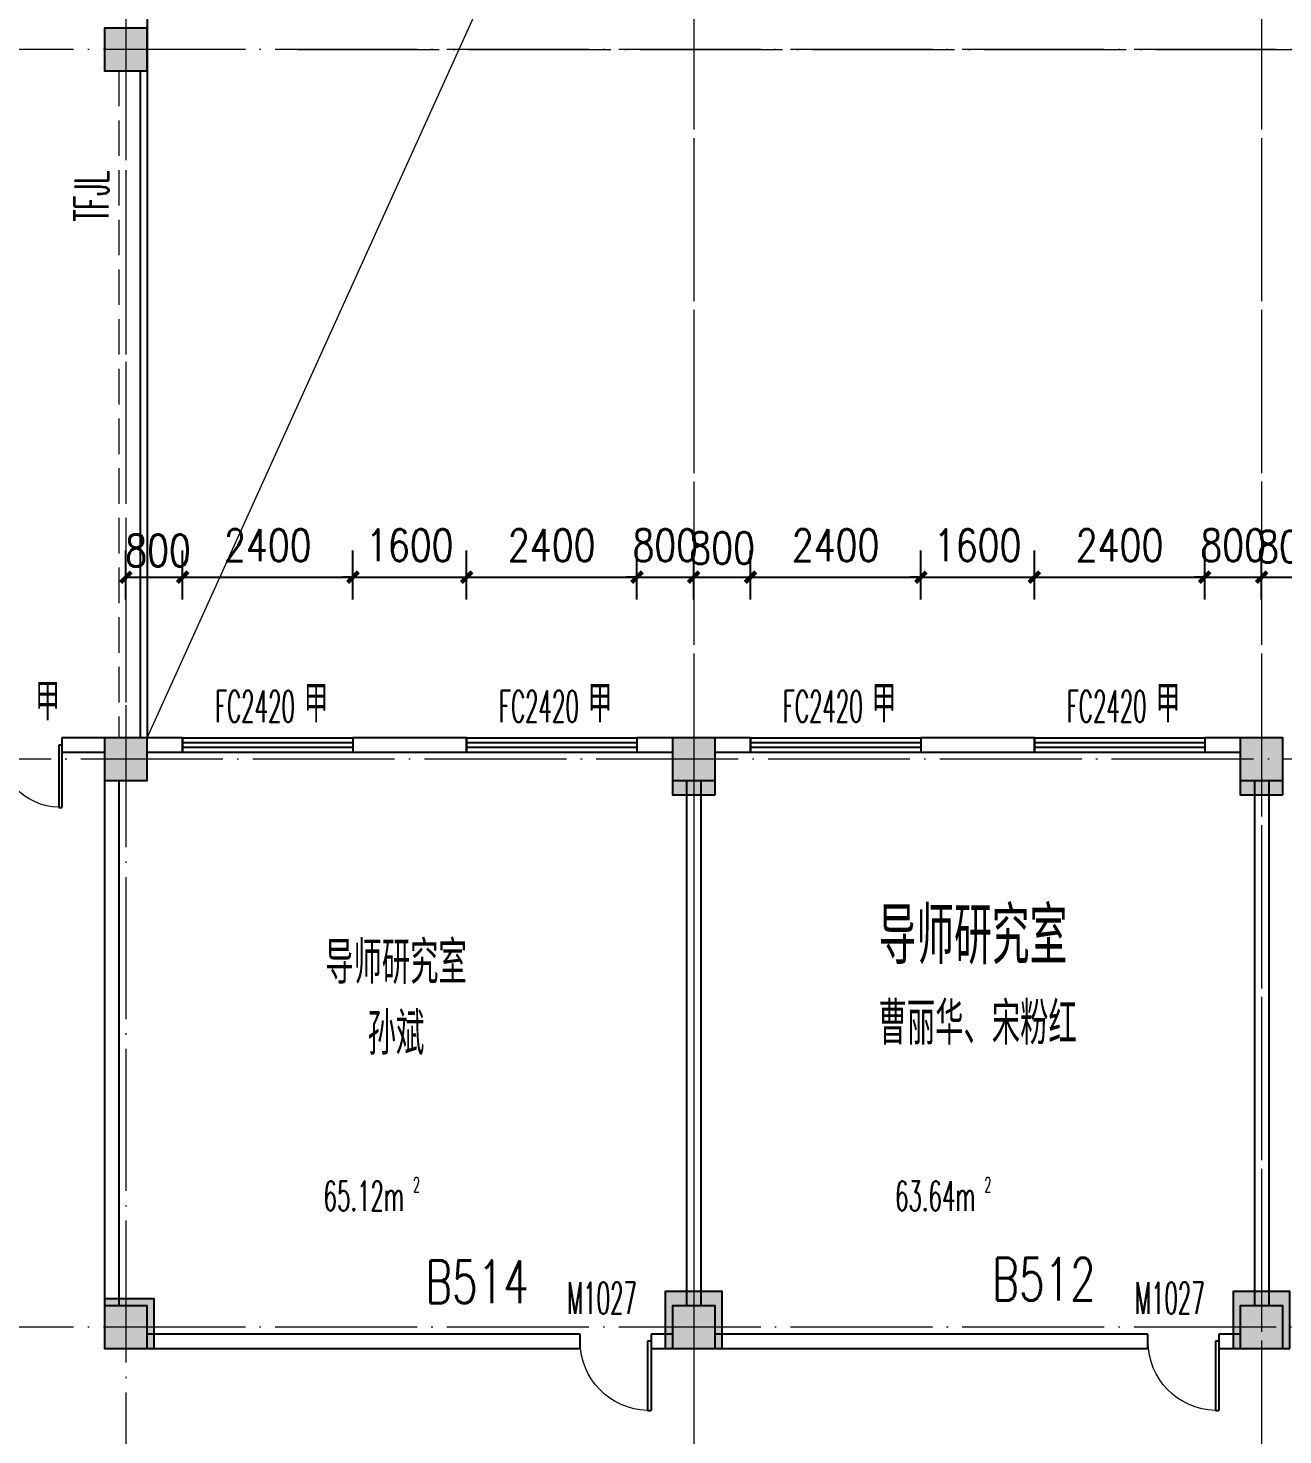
# Model space of a CAD drawing. Extents: x 1417642 to 3570900, y 124798 to 1191112.
# Drawn here: x 1523626 to 1541303, y 189315 to 209133 of the extents above; entities that cross this region are included whole.
import ezdxf

# ---------------------------------------------------------------- set-up
doc = ezdxf.new("R2010")
doc.units = 0
doc.header["$LTSCALE"] = 1000
doc.header["$MEASUREMENT"] = 0
doc.linetypes.add('DASH', pattern=[0.35, 0.25, -0.1])
doc.linetypes.add('DOTE', pattern=[2.42, 2, -0.2, 0.02, -0.2])
doc.layers.get('0').update_dxf_attribs({"linetype": 'CONTINUOUS'})
doc.layers.get('Defpoints').update_dxf_attribs({"linetype": 'CONTINUOUS'})
for name, color, linetype in [('colu', 2, 'CONTINUOUS'), ('COLUMN', 9, 'CONTINUOUS'), ('DOTE', 1, 'DOTE'), ('LATRINE', 6, 'CONTINUOUS'), ('PUB_DIM', 3, 'CONTINUOUS'), ('PUB_HATCH', 8, 'CONTINUOUS'), ('PUB_TEXT', 40, 'CONTINUOUS'), ('SPACE', 7, 'CONTINUOUS'), ('STAIR', 2, 'CONTINUOUS'), ('tiaozheng', 20, 'CONTINUOUS'), ('WALL', 4, 'CONTINUOUS'), ('WINDOW', 2, 'CONTINUOUS'), ('WINDOW_TEXT', 7, 'CONTINUOUS'), ('填充', 252, 'CONTINUOUS'), ('柱填充', 8, 'CONTINUOUS')]:
    doc.layers.add(name, color=color, linetype=linetype)
doc.styles.add('_TCH_SPACE', font='ROMANS', dxfattribs={"width": 0.7, "height": 5, "bigfont": 'Z'})
doc.styles.add('_TCH_WINDOW', font='ROMANS.shx', dxfattribs={"width": 0.7, "height": 400, "bigfont": 'Z.shx'})
doc.styles.add('DIM_FONT', font='SIMPLEX.shx', dxfattribs={"width": 0.8})
doc.styles.add('Z', font='ROMANS', dxfattribs={"width": 0.7, "bigfont": 'Z'})
doc.dimstyles.new('DIMN150', dxfattribs={"dimscale": 1.5, "dimtxt": 300, "dimasz": 100, "dimexe": 250, "dimexo": 300, "dimgap": 150, "dimtad": 1, "dimdec": 0, "dimzin": 0, "dimdsep": 46, "dimtxsty": 'DIM_FONT', "dimblk": 'ARCHTICK', "dimcen": 0.09, "dimdle": 1.5, "dimclrt": 7, "dimazin": 2, "dimtfac": 1, "dimtdec": 0, "dimtix": 1, "dimtmove": 2, "dimatfit": 3, "dimldrblk": 'ARCHTICK', "dimfxl": 1, "dimtolj": 1, "dimtzin": 0, "dimarcsym": 0})

# ---------------------------------------------------------------- blocks, each defined once
blk = doc.blocks.new('i89')
at = {"layer": '柱填充'}
h = blk.add_hatch(color=256, dxfattribs=at)
h.paths.add_polyline_path([(1555333, 501498), (1555333, 502098), (1554733, 502098), (1554733, 501498)])
h.paths.add_polyline_path([(1525733, 501498), (1525733, 502098), (1525133, 502098), (1525133, 501498)])
h.paths.add_polyline_path([(1517733, 501498), (1517733, 502098), (1517133, 502098), (1517133, 501498)])
h.paths.add_polyline_path([(1509733, 501498), (1509733, 502098), (1509133, 502098), (1509133, 501498)])
h.paths.add_polyline_path([(1501733, 501498), (1501733, 502098), (1501133, 502098), (1501133, 501498)])
h.paths.add_polyline_path([(1498133, 501498), (1498133, 502098), (1497533, 502098), (1497533, 501498)])
h.paths.add_polyline_path([(1498133, 529448), (1498133, 530148), (1497433, 530148), (1497433, 529448)])
h.paths.add_polyline_path([(1498133, 537448), (1498133, 538148), (1497433, 538148), (1497433, 537448)])
h.paths.add_polyline_path([(1541783, 545398), (1541783, 546098), (1541083, 546098), (1541083, 545398)])
h.paths.add_polyline_path([(1565333, 559098), (1565333, 559698), (1564733, 559698), (1564733, 559098)])
h.paths.add_polyline_path([(1565383, 549098), (1565383, 549798), (1564683, 549798), (1564683, 549098)])
h.paths.add_polyline_path([(1565333, 545498), (1565333, 546098), (1564733, 546098), (1564733, 545498)])
h.paths.add_polyline_path([(1565383, 538098), (1564683, 538098), (1564683, 537498), (1565383, 537498)])
h.paths.add_polyline_path([(1565333, 529498), (1565333, 530098), (1564733, 530098), (1564733, 529498)])
h.paths.add_polyline_path([(1565333, 519498), (1565333, 520098), (1564733, 520098), (1564733, 519498)])
h.paths.add_polyline_path([(1565333, 511498), (1565333, 512098), (1564733, 512098), (1564733, 511498)])
h.paths.add_polyline_path([(1565333, 501498), (1565333, 502098), (1564733, 502098), (1564733, 501498)])
h.paths.add_polyline_path([(1555333, 559098), (1555333, 559698), (1554733, 559698), (1554733, 559098)])
h.paths.add_polyline_path([(1555333, 549098), (1555333, 549698), (1554733, 549698), (1554733, 549098)])
h.paths.add_polyline_path([(1555333, 545498), (1555333, 546098), (1554733, 546098), (1554733, 545498)])
h.paths.add_polyline_path([(1555333, 537498), (1555333, 538098), (1554733, 538098), (1554733, 537498)])
h.paths.add_polyline_path([(1555433, 529448), (1555433, 530148), (1554733, 530148), (1554733, 529448)])
h.paths.add_polyline_path([(1555433, 519448), (1555433, 520148), (1554733, 520148), (1554733, 519448)])
h.paths.add_polyline_path([(1555433, 511498), (1555433, 512198), (1554733, 512198), (1554733, 511498)])
h.paths.add_polyline_path([(1551733, 557298), (1551733, 557898), (1551133, 557898), (1551133, 557298)])
h.paths.add_polyline_path([(1551783, 549098), (1551783, 549798), (1551083, 549798), (1551083, 549098)])
h.paths.add_polyline_path([(1551733, 545498), (1551733, 546098), (1551133, 546098), (1551133, 545498)])
h.paths.add_polyline_path([(1551733, 537498), (1551733, 538098), (1551133, 538098), (1551133, 537498)])
h.paths.add_polyline_path([(1551733, 529498), (1551733, 530098), (1551133, 530098), (1551133, 529498)])
h.paths.add_polyline_path([(1551733, 519498), (1551733, 520098), (1551133, 520098), (1551133, 519498)])
h.paths.add_polyline_path([(1551783, 511498), (1551783, 512198), (1551083, 512198), (1551083, 511498)])
h.paths.add_polyline_path([(1551733, 501498), (1551733, 502098), (1551133, 502098), (1551133, 501498)])
h.paths.add_polyline_path([(1541733, 559098), (1541733, 559698), (1541133, 559698), (1541133, 559098)])
h.paths.add_polyline_path([(1541733, 557298), (1541733, 557898), (1541133, 557898), (1541133, 557298)])
h.paths.add_polyline_path([(1541783, 549098), (1541783, 549798), (1541083, 549798), (1541083, 549098)])
h.paths.add_polyline_path([(1541733, 537498), (1541733, 538298), (1541133, 538298), (1541133, 537498)])
h.paths.add_polyline_path([(1541733, 519298), (1541733, 520098), (1541133, 520098), (1541133, 519298)])
h.paths.add_polyline_path([(1541833, 511498), (1541833, 512298), (1541033, 512298), (1541033, 511498)])
h.paths.add_polyline_path([(1541733, 501498), (1541733, 502098), (1541133, 502098), (1541133, 501498)])
h.paths.add_polyline_path([(1533733, 559098), (1533733, 559698), (1533133, 559698), (1533133, 559098)])
h.paths.add_polyline_path([(1533783, 549098), (1533783, 549798), (1533083, 549798), (1533083, 549098)])
h.paths.add_polyline_path([(1533733, 545498), (1533733, 546098), (1533133, 546098), (1533133, 545498)])
h.paths.add_polyline_path([(1533733, 537498), (1533733, 538298), (1533133, 538298), (1533133, 537498)])
h.paths.add_polyline_path([(1533733, 519298), (1533733, 520098), (1533133, 520098), (1533133, 519298)])
h.paths.add_polyline_path([(1533833, 511498), (1533833, 512298), (1533033, 512298), (1533033, 511498)])
h.paths.add_polyline_path([(1533733, 501498), (1533733, 502098), (1533133, 502098), (1533133, 501498)])
h.paths.add_polyline_path([(1525733, 559098), (1525733, 559698), (1525133, 559698), (1525133, 559098)])
h.paths.add_polyline_path([(1525783, 549098), (1525783, 549798), (1525083, 549798), (1525083, 549098)])
h.paths.add_polyline_path([(1525733, 545498), (1525733, 546098), (1525133, 546098), (1525133, 545498)])
h.paths.add_polyline_path([(1525733, 537498), (1525733, 538298), (1525133, 538298), (1525133, 537498)])
h.paths.add_polyline_path([(1525733, 519298), (1525733, 520098), (1525133, 520098), (1525133, 519298)])
h.paths.add_polyline_path([(1525833, 511498), (1525833, 512298), (1525033, 512298), (1525033, 511498)])
h.paths.add_polyline_path([(1517733, 559098), (1517733, 559698), (1517133, 559698), (1517133, 559098)])
h.paths.add_polyline_path([(1517783, 549098), (1517783, 549798), (1517083, 549798), (1517083, 549098)])
h.paths.add_polyline_path([(1517733, 545498), (1517733, 546098), (1517133, 546098), (1517133, 545498)])
h.paths.add_polyline_path([(1517733, 537498), (1517733, 538298), (1517133, 538298), (1517133, 537498)])
h.paths.add_polyline_path([(1517733, 519298), (1517733, 520098), (1517133, 520098), (1517133, 519298)])
h.paths.add_polyline_path([(1517833, 511498), (1517833, 512298), (1517033, 512298), (1517033, 511498)])
h.paths.add_polyline_path([(1509733, 559098), (1509733, 559698), (1509133, 559698), (1509133, 559098)])
h.paths.add_polyline_path([(1509783, 549098), (1509783, 549798), (1509083, 549798), (1509083, 549098)])
h.paths.add_polyline_path([(1509733, 545498), (1509733, 546098), (1509133, 546098), (1509133, 545498)])
h.paths.add_polyline_path([(1509733, 537498), (1509733, 538298), (1509133, 538298), (1509133, 537498)])
h.paths.add_polyline_path([(1509733, 519298), (1509733, 520098), (1509133, 520098), (1509133, 519298)])
h.paths.add_polyline_path([(1509833, 511498), (1509833, 512298), (1509033, 512298), (1509033, 511498)])
h.paths.add_polyline_path([(1509733, 480798), (1509733, 481398), (1509133, 481398), (1509133, 480798)])
h.paths.add_polyline_path([(1501733, 559098), (1501733, 559698), (1501133, 559698), (1501133, 559098)])
h.paths.add_polyline_path([(1501733, 549098), (1501733, 549698), (1501133, 549698), (1501133, 549098)])
h.paths.add_polyline_path([(1501733, 545498), (1501733, 546098), (1501133, 546098), (1501133, 545498)])
h.paths.add_polyline_path([(1501733, 537498), (1501733, 538098), (1501133, 538098), (1501133, 537498)])
h.paths.add_polyline_path([(1501733, 529498), (1501733, 530098), (1501133, 530098), (1501133, 529498)])
h.paths.add_polyline_path([(1501733, 519498), (1501733, 520098), (1501133, 520098), (1501133, 519498)])
h.paths.add_polyline_path([(1501833, 511498), (1501833, 512198), (1501133, 512198), (1501133, 511498)])
h.paths.add_polyline_path([(1501733, 480798), (1501733, 481398), (1501133, 481398), (1501133, 480798)])
h.paths.add_polyline_path([(1498133, 559098), (1498133, 559698), (1497533, 559698), (1497533, 559098)])
h.paths.add_polyline_path([(1498183, 549098), (1498183, 549798), (1497483, 549798), (1497483, 549098)])
h.paths.add_polyline_path([(1498133, 545498), (1498133, 546098), (1497533, 546098), (1497533, 545498)])
h.paths.add_polyline_path([(1498133, 519448), (1498133, 520148), (1497433, 520148), (1497433, 519448)])
h.paths.add_polyline_path([(1498133, 511448), (1498133, 512148), (1497433, 512148), (1497433, 511448)])
h.paths.add_polyline_path([(1498133, 480798), (1498133, 481398), (1497533, 481398), (1497533, 480798)])
h.paths.add_polyline_path([(1488133, 559098), (1488133, 559698), (1487533, 559698), (1487533, 559098)])
h.paths.add_polyline_path([(1488233, 549098), (1488233, 549798), (1487533, 549798), (1487533, 549098)])
h.paths.add_polyline_path([(1488133, 545498), (1488133, 546098), (1487533, 546098), (1487533, 545498)])
h.paths.add_polyline_path([(1488133, 537498), (1488133, 538098), (1487533, 538098), (1487533, 537498)])
h.paths.add_polyline_path([(1488133, 529498), (1488133, 530098), (1487533, 530098), (1487533, 529498)])
h.paths.add_polyline_path([(1488133, 519498), (1488133, 520098), (1487533, 520098), (1487533, 519498)])
h.paths.add_polyline_path([(1488133, 511498), (1488133, 512098), (1487533, 512098), (1487533, 511498)])
h.paths.add_polyline_path([(1488133, 501498), (1488133, 502098), (1487533, 502098), (1487533, 501498)])
h.paths.add_polyline_path([(1488133, 480798), (1488133, 481398), (1487533, 481398), (1487533, 480798)])
h.paths.add_polyline_path([(1498133, 484398), (1498133, 485198), (1497433, 485198), (1497433, 484398)])
h.paths.add_polyline_path([(1498134, 496298), (1498134, 497098), (1497433, 497098), (1497433, 496298)])
h.paths.add_polyline_path([(1487533, 497098), (1487533, 496298), (1488233, 496298), (1488233, 497098)])
h.paths.add_polyline_path([(1487533, 485198), (1487533, 484398), (1488233, 484398), (1488233, 485198)])
h.paths.add_polyline_path([(1509733, 496298), (1509733, 497098), (1509033, 497098), (1509033, 496298)])
h.paths.add_polyline_path([(1509733, 484398), (1509733, 485198), (1509033, 485198), (1509033, 484398)])
at = {"layer": 'colu'}
for points in [[(1501733, 529498), (1501733, 530098), (1501133, 530098), (1501133, 529498)], [(1501733, 519498), (1501733, 520098), (1501133, 520098), (1501133, 519498)], [(1509733, 519298), (1509733, 520098), (1509133, 520098), (1509133, 519298)], [(1517733, 519298), (1517733, 520098), (1517133, 520098), (1517133, 519298)], [(1509833, 511498), (1509833, 512298), (1509033, 512298), (1509033, 511498)], [(1517833, 511498), (1517833, 512298), (1517033, 512298), (1517033, 511498)], [(1501833, 511498), (1501833, 512198), (1501133, 512198), (1501133, 511498)]]:
    blk.add_lwpolyline(points, close=True, dxfattribs=at)
blk = doc.blocks.new('_ArchTick')
at = {"color": 0, "linetype": 'ByBlock', "const_width": 0.4}
blk.add_lwpolyline([(-0.5, -0.5), (0.5, 0.5)], dxfattribs=at)
blk = doc.blocks.new('*D462')
at = {"layer": 'Defpoints', "color": 0}
for p in [(1525803, 201398), (1525003, 200633), (1525803, 200633)]:
    blk.add_point(p, dxfattribs=at)
at = {"layer": 'PUB_DIM', "color": 0, "lineweight": -2}
for p, q in [((1525003, 201083), (1525003, 201773)), ((1525803, 201083), (1525803, 201773)), ((1525001, 201398), (1525805, 201398))]:
    blk.add_line(p, q, dxfattribs=at)
at = {"layer": 'PUB_DIM', "color": 0, "lineweight": -2, "xscale": 150, "yscale": 150, "zscale": 150, "rotation": 180}
blk.add_blockref('_ArchTick', (1525003, 201398), dxfattribs=at)
at = {"layer": 'PUB_DIM', "color": 0, "lineweight": -2, "xscale": 150, "yscale": 150, "zscale": 150}
blk.add_blockref('_ArchTick', (1525803, 201398), dxfattribs=at)
at = {"layer": 'PUB_DIM', "color": 7, "insert": (1525456, 201773), "char_height": 450, "attachment_point": 5, "style": 'DIM_FONT'}
blk.add_mtext('\\A1;800', dxfattribs=at)
blk = doc.blocks.new('*D463')
at = {"layer": 'Defpoints', "color": 0}
for p in [(1528203, 201398), (1525803, 200633), (1528203, 200633)]:
    blk.add_point(p, dxfattribs=at)
at = {"layer": 'PUB_DIM', "color": 0, "lineweight": -2}
for p, q in [((1525803, 201083), (1525803, 201773)), ((1528203, 201083), (1528203, 201773)), ((1525801, 201398), (1528205, 201398))]:
    blk.add_line(p, q, dxfattribs=at)
at = {"layer": 'PUB_DIM', "color": 0, "lineweight": -2, "xscale": 150, "yscale": 150, "zscale": 150, "rotation": 180}
blk.add_blockref('_ArchTick', (1525803, 201398), dxfattribs=at)
at = {"layer": 'PUB_DIM', "color": 0, "lineweight": -2, "xscale": 150, "yscale": 150, "zscale": 150}
blk.add_blockref('_ArchTick', (1528203, 201398), dxfattribs=at)
at = {"layer": 'PUB_DIM', "color": 7, "insert": (1527003, 201848), "char_height": 450, "attachment_point": 5, "style": 'DIM_FONT'}
blk.add_mtext('\\A1;2400', dxfattribs=at)
blk = doc.blocks.new('*D464')
at = {"layer": 'Defpoints', "color": 0}
for p in [(1529803, 201398), (1528203, 200633), (1529803, 200633)]:
    blk.add_point(p, dxfattribs=at)
at = {"layer": 'PUB_DIM', "color": 0, "lineweight": -2}
for p, q in [((1528203, 201083), (1528203, 201773)), ((1529803, 201083), (1529803, 201773)), ((1528203, 201398), (1528053, 201398)), ((1528203, 201398), (1529803, 201398)), ((1529803, 201398), (1529953, 201398))]:
    blk.add_line(p, q, dxfattribs=at)
at = {"layer": 'PUB_DIM', "color": 0, "lineweight": -2, "xscale": 150, "yscale": 150, "zscale": 150}
blk.add_blockref('_ArchTick', (1528203, 201398), dxfattribs=at)
at = {"layer": 'PUB_DIM', "color": 0, "lineweight": -2, "xscale": 150, "yscale": 150, "zscale": 150, "rotation": 180}
blk.add_blockref('_ArchTick', (1529803, 201398), dxfattribs=at)
at = {"layer": 'PUB_DIM', "color": 7, "insert": (1529003, 201848), "char_height": 450, "attachment_point": 5, "style": 'DIM_FONT'}
blk.add_mtext('\\A1;1600', dxfattribs=at)
blk = doc.blocks.new('*D465')
at = {"layer": 'Defpoints', "color": 0}
for p in [(1532203, 201398), (1529803, 200633), (1532203, 200633)]:
    blk.add_point(p, dxfattribs=at)
at = {"layer": 'PUB_DIM', "color": 0, "lineweight": -2}
for p, q in [((1529803, 201083), (1529803, 201773)), ((1532203, 201083), (1532203, 201773)), ((1529801, 201398), (1532205, 201398))]:
    blk.add_line(p, q, dxfattribs=at)
at = {"layer": 'PUB_DIM', "color": 0, "lineweight": -2, "xscale": 150, "yscale": 150, "zscale": 150, "rotation": 180}
blk.add_blockref('_ArchTick', (1529803, 201398), dxfattribs=at)
at = {"layer": 'PUB_DIM', "color": 0, "lineweight": -2, "xscale": 150, "yscale": 150, "zscale": 150}
blk.add_blockref('_ArchTick', (1532203, 201398), dxfattribs=at)
at = {"layer": 'PUB_DIM', "color": 7, "insert": (1531003, 201848), "char_height": 450, "attachment_point": 5, "style": 'DIM_FONT'}
blk.add_mtext('\\A1;2400', dxfattribs=at)
blk = doc.blocks.new('*D466')
at = {"layer": 'Defpoints', "color": 0}
for p in [(1533003, 201398), (1532203, 200633), (1533003, 200633)]:
    blk.add_point(p, dxfattribs=at)
at = {"layer": 'PUB_DIM', "color": 0, "lineweight": -2}
for p, q in [((1532203, 201083), (1532203, 201773)), ((1533003, 201083), (1533003, 201773)), ((1532203, 201398), (1532053, 201398)), ((1532203, 201398), (1533003, 201398)), ((1533003, 201398), (1533153, 201398))]:
    blk.add_line(p, q, dxfattribs=at)
at = {"layer": 'PUB_DIM', "color": 0, "lineweight": -2, "xscale": 150, "yscale": 150, "zscale": 150}
blk.add_blockref('_ArchTick', (1532203, 201398), dxfattribs=at)
at = {"layer": 'PUB_DIM', "color": 0, "lineweight": -2, "xscale": 150, "yscale": 150, "zscale": 150, "rotation": 180}
blk.add_blockref('_ArchTick', (1533003, 201398), dxfattribs=at)
at = {"layer": 'PUB_DIM', "color": 7, "insert": (1532603, 201848), "char_height": 450, "attachment_point": 5, "style": 'DIM_FONT'}
blk.add_mtext('\\A1;800', dxfattribs=at)
blk = doc.blocks.new('*D467')
at = {"layer": 'Defpoints', "color": 0}
for p in [(1533803, 201398), (1533003, 200633), (1533803, 200633)]:
    blk.add_point(p, dxfattribs=at)
at = {"layer": 'PUB_DIM', "color": 0, "lineweight": -2}
for p, q in [((1533003, 201083), (1533003, 201773)), ((1533803, 201083), (1533803, 201773)), ((1533001, 201398), (1533805, 201398))]:
    blk.add_line(p, q, dxfattribs=at)
at = {"layer": 'PUB_DIM', "color": 0, "lineweight": -2, "xscale": 150, "yscale": 150, "zscale": 150, "rotation": 180}
blk.add_blockref('_ArchTick', (1533003, 201398), dxfattribs=at)
at = {"layer": 'PUB_DIM', "color": 0, "lineweight": -2, "xscale": 150, "yscale": 150, "zscale": 150}
blk.add_blockref('_ArchTick', (1533803, 201398), dxfattribs=at)
at = {"layer": 'PUB_DIM', "color": 7, "insert": (1533403, 201809), "char_height": 450, "attachment_point": 5, "style": 'DIM_FONT'}
blk.add_mtext('\\A1;800', dxfattribs=at)
blk = doc.blocks.new('*D468')
at = {"layer": 'Defpoints', "color": 0}
for p in [(1536203, 201398), (1533803, 200633), (1536203, 200633)]:
    blk.add_point(p, dxfattribs=at)
at = {"layer": 'PUB_DIM', "color": 0, "lineweight": -2}
for p, q in [((1533803, 201083), (1533803, 201773)), ((1536203, 201083), (1536203, 201773)), ((1533801, 201398), (1536205, 201398))]:
    blk.add_line(p, q, dxfattribs=at)
at = {"layer": 'PUB_DIM', "color": 0, "lineweight": -2, "xscale": 150, "yscale": 150, "zscale": 150, "rotation": 180}
blk.add_blockref('_ArchTick', (1533803, 201398), dxfattribs=at)
at = {"layer": 'PUB_DIM', "color": 0, "lineweight": -2, "xscale": 150, "yscale": 150, "zscale": 150}
blk.add_blockref('_ArchTick', (1536203, 201398), dxfattribs=at)
at = {"layer": 'PUB_DIM', "color": 7, "insert": (1535003, 201848), "char_height": 450, "attachment_point": 5, "style": 'DIM_FONT'}
blk.add_mtext('\\A1;2400', dxfattribs=at)
blk = doc.blocks.new('*D469')
at = {"layer": 'Defpoints', "color": 0}
for p in [(1537803, 201398), (1536203, 200633), (1537803, 200633)]:
    blk.add_point(p, dxfattribs=at)
at = {"layer": 'PUB_DIM', "color": 0, "lineweight": -2}
for p, q in [((1536203, 201083), (1536203, 201773)), ((1537803, 201083), (1537803, 201773)), ((1536203, 201398), (1536053, 201398)), ((1536203, 201398), (1537803, 201398)), ((1537803, 201398), (1537953, 201398))]:
    blk.add_line(p, q, dxfattribs=at)
at = {"layer": 'PUB_DIM', "color": 0, "lineweight": -2, "xscale": 150, "yscale": 150, "zscale": 150}
blk.add_blockref('_ArchTick', (1536203, 201398), dxfattribs=at)
at = {"layer": 'PUB_DIM', "color": 0, "lineweight": -2, "xscale": 150, "yscale": 150, "zscale": 150, "rotation": 180}
blk.add_blockref('_ArchTick', (1537803, 201398), dxfattribs=at)
at = {"layer": 'PUB_DIM', "color": 7, "insert": (1537003, 201848), "char_height": 450, "attachment_point": 5, "style": 'DIM_FONT'}
blk.add_mtext('\\A1;1600', dxfattribs=at)
blk = doc.blocks.new('*D470')
at = {"layer": 'Defpoints', "color": 0}
for p in [(1540203, 201398), (1537803, 200633), (1540203, 200633)]:
    blk.add_point(p, dxfattribs=at)
at = {"layer": 'PUB_DIM', "color": 0, "lineweight": -2}
for p, q in [((1537803, 201083), (1537803, 201773)), ((1540203, 201083), (1540203, 201773)), ((1537801, 201398), (1540205, 201398))]:
    blk.add_line(p, q, dxfattribs=at)
at = {"layer": 'PUB_DIM', "color": 0, "lineweight": -2, "xscale": 150, "yscale": 150, "zscale": 150, "rotation": 180}
blk.add_blockref('_ArchTick', (1537803, 201398), dxfattribs=at)
at = {"layer": 'PUB_DIM', "color": 0, "lineweight": -2, "xscale": 150, "yscale": 150, "zscale": 150}
blk.add_blockref('_ArchTick', (1540203, 201398), dxfattribs=at)
at = {"layer": 'PUB_DIM', "color": 7, "insert": (1539003, 201848), "char_height": 450, "attachment_point": 5, "style": 'DIM_FONT'}
blk.add_mtext('\\A1;2400', dxfattribs=at)
blk = doc.blocks.new('*D471')
at = {"layer": 'Defpoints', "color": 0}
for p in [(1541003, 201398), (1540203, 200633), (1541003, 200633)]:
    blk.add_point(p, dxfattribs=at)
at = {"layer": 'PUB_DIM', "color": 0, "lineweight": -2}
for p, q in [((1540203, 201083), (1540203, 201773)), ((1541003, 201083), (1541003, 201773)), ((1540203, 201398), (1540053, 201398)), ((1540203, 201398), (1541003, 201398)), ((1541003, 201398), (1541153, 201398))]:
    blk.add_line(p, q, dxfattribs=at)
at = {"layer": 'PUB_DIM', "color": 0, "lineweight": -2, "xscale": 150, "yscale": 150, "zscale": 150}
blk.add_blockref('_ArchTick', (1540203, 201398), dxfattribs=at)
at = {"layer": 'PUB_DIM', "color": 0, "lineweight": -2, "xscale": 150, "yscale": 150, "zscale": 150, "rotation": 180}
blk.add_blockref('_ArchTick', (1541003, 201398), dxfattribs=at)
at = {"layer": 'PUB_DIM', "color": 7, "insert": (1540603, 201848), "char_height": 450, "attachment_point": 5, "style": 'DIM_FONT'}
blk.add_mtext('\\A1;800', dxfattribs=at)
blk = doc.blocks.new('*D472')
at = {"layer": 'Defpoints', "color": 0}
for p in [(1541803, 201398), (1541003, 200633), (1541803, 200633)]:
    blk.add_point(p, dxfattribs=at)
at = {"layer": 'PUB_DIM', "color": 0, "lineweight": -2}
for p, q in [((1541003, 201083), (1541003, 201773)), ((1541803, 201083), (1541803, 201773)), ((1541001, 201398), (1541805, 201398))]:
    blk.add_line(p, q, dxfattribs=at)
at = {"layer": 'PUB_DIM', "color": 0, "lineweight": -2, "xscale": 150, "yscale": 150, "zscale": 150, "rotation": 180}
blk.add_blockref('_ArchTick', (1541003, 201398), dxfattribs=at)
at = {"layer": 'PUB_DIM', "color": 0, "lineweight": -2, "xscale": 150, "yscale": 150, "zscale": 150}
blk.add_blockref('_ArchTick', (1541803, 201398), dxfattribs=at)
at = {"layer": 'PUB_DIM', "color": 7, "insert": (1541403, 201828), "char_height": 450, "attachment_point": 5, "style": 'DIM_FONT'}
blk.add_mtext('\\A1;800', dxfattribs=at)
blk = doc.blocks.new('_FZH')
blk.add_lwpolyline([(-0.5, -0.5), (0.5, -0.5), (0.5, 0.5), (-0.5, 0.5)], close=True)
at = {"layer": 'PUB_HATCH'}
blk.add_solid([(-0.5, -0.5), (0.5, -0.5), (-0.5, 0.5), (0.5, 0.5)], dxfattribs=at)
blk = doc.blocks.new('$TCHSYS$WIN2D')
for p, q in [((-0.5, 0.5), (0.5, 0.5)), ((-0.5, 0.5), (-0.5, -0.5)), ((0.5, 0.5), (0.5, -0.5)), ((0.5, 0.1667), (-0.5, 0.1667)), ((0.5, -0.1667), (-0.5, -0.1667)), ((-0.5, -0.5), (0.5, -0.5))]:
    blk.add_line(p, q)
blk = doc.blocks.new('$DorLib2D$00000001')
for p, q in [((0.45, 0.975), (0.5, 0.975)), ((0.45, 0), (0.45, 0.975)), ((0.5, 0), (0.5, 0.975)), ((0.5, 0), (0.45, 0))]:
    blk.add_line(p, q)
at = {"lineweight": 13}
blk.add_arc((0.475, 0), 0.975, 91.4693, 180, dxfattribs=at)
blk = doc.blocks.new('$DorLib2D$00000002')
for p, q in [((-0.5, 0), (-0.5, 0.4875)), ((-0.475, 0.4875), (-0.5, 0.4875)), ((-0.475, 0), (-0.475, 0.4875)), ((0.475, 0), (0.475, 0.4875)), ((0.475, 0.4875), (0.5, 0.4875)), ((0.5, 0), (0.5, 0.4875)), ((-0.5, 0), (-0.475, 0)), ((0.5, 0), (0.475, 0))]:
    blk.add_line(p, q)
at = {"lineweight": 13}
for centre, start, end in [((-0.4875, 0), 0, 88.53072), ((0.4875, 0), 91.46928, 180)]:
    blk.add_arc(centre, 0.4875, start, end, dxfattribs=at)

msp = doc.modelspace()

# ---------------------------------------------------------------- linework, layer by layer
at = {"layer": 'DOTE', "lineweight": 0}
for points in [[(1533003.1, 243884), (1533003.1, 132632.2)], [(1541003.1, 243884), (1541003.1, 132632.2)], [(1533003.1, 243584), (1533003.1, 132632.2)], [(1541003.1, 243584), (1541003.1, 132632.2)], [(1525003.1, 216532.7), (1525003.1, 132632.2)], [(1596866.6, 208832.7), (1501603.1, 208832.7)], [(1527415.7, 208832.7), (1596018.3, 208832.7)], [(1596549.7, 198832.6), (1501403.1, 198832.7)], [(1533003.1, 198832.7), (1533003.1, 132632.2)], [(1596866.6, 190832.7), (1501403.1, 190832.7)], [(1533003.1, 190832.7), (1533003.1, 132632.2)]]:
    msp.add_lwpolyline(points, dxfattribs=at)
at = {"layer": 'LATRINE', "linetype": 'DASH', "lineweight": 0, "ltscale": 2}
for p, q in [((1524903.1, 208532.7), (1524903.1, 199132.7)), ((1525003.1, 208532.7), (1525003.1, 199132.7))]:
    msp.add_line(p, q, dxfattribs=at)
at = {"layer": 'STAIR'}
for p, q in [((1525303.1, 216532.7), (1525303.1, 199132.7)), ((1525203.1, 208532.7), (1525203.1, 199132.7))]:
    msp.add_line(p, q, dxfattribs=at)
at = {"layer": 'STAIR', "lineweight": 0}
msp.add_lwpolyline([(1525303.1, 199132.7), (1530265.8, 210093.1), (1574803.1, 216532.7)], dxfattribs=at)
at = {"layer": 'WALL'}
for p, q in [((1524703.1, 199132.7), (1524103.1, 199132.7)), ((1524103.1, 199132.7), (1524103.1, 198932.7)), ((1525803.1, 199132.7), (1525303.1, 199132.7)), ((1525803.1, 198932.7), (1525803.1, 199132.7)), ((1529803.1, 199132.7), (1528203.1, 199132.7)), ((1528203.1, 199132.7), (1528203.1, 198932.7)), ((1529803.1, 198932.7), (1529803.1, 199132.7)), ((1532703.1, 199132.7), (1532203.1, 199132.7)), ((1532203.1, 199132.7), (1532203.1, 198932.7)), ((1533803.1, 199132.7), (1533303.1, 199132.7)), ((1533803.1, 198932.7), (1533803.1, 199132.7)), ((1537803.1, 199132.7), (1536203.1, 199132.7)), ((1536203.1, 199132.7), (1536203.1, 198932.7)), ((1537803.1, 198932.7), (1537803.1, 199132.7)), ((1540703.1, 199132.7), (1540203.1, 199132.7)), ((1540203.1, 199132.7), (1540203.1, 198932.7)), ((1524103.1, 198932.7), (1524703.1, 198932.7)), ((1525303.1, 198932.7), (1525803.1, 198932.7)), ((1528203.1, 198932.7), (1529803.1, 198932.7)), ((1532203.1, 198932.7), (1532703.1, 198932.7)), ((1533303.1, 198932.7), (1533803.1, 198932.7)), ((1536203.1, 198932.7), (1537803.1, 198932.7)), ((1540203.1, 198932.7), (1540703.1, 198932.7)), ((1524703.1, 198532.7), (1524703.1, 191132.7)), ((1524903.1, 198532.7), (1524903.1, 191132.7)), ((1532903.1, 198532.7), (1532903.1, 191132.7)), ((1533103.1, 198532.7), (1533103.1, 191132.7)), ((1540903.1, 198532.7), (1540903.1, 191132.7)), ((1541103.1, 198532.7), (1541103.1, 191132.7)), ((1531403.1, 190732.7), (1525303.1, 190732.7)), ((1531403.1, 190532.7), (1531403.1, 190732.7)), ((1532703.1, 190732.7), (1532403.1, 190732.7)), ((1532403.1, 190732.7), (1532403.1, 190532.7)), ((1539403.1, 190732.7), (1533303.1, 190732.7)), ((1539403.1, 190532.7), (1539403.1, 190732.7)), ((1540703.1, 190732.7), (1540403.1, 190732.7)), ((1540403.1, 190732.7), (1540403.1, 190532.7)), ((1525303.1, 190532.7), (1531403.1, 190532.7)), ((1532403.1, 190532.7), (1532703.1, 190532.7)), ((1533303.1, 190532.7), (1539403.1, 190532.7)), ((1540403.1, 190532.7), (1540703.1, 190532.7))]:
    msp.add_line(p, q, dxfattribs=at)

# ---------------------------------------------------------------- block references
at = {"layer": 'COLUMN', "lineweight": 0, "xscale": 600, "yscale": 600, "zscale": 600}
for p in [(1525003.1, 208832.7), (1525003.1, 198832.7), (1533003.1, 198832.7), (1541003.1, 198832.7), (1525003.1, 190832.7), (1533003.1, 190832.7), (1541003.1, 190832.7)]:
    msp.add_blockref('_FZH', p, dxfattribs=at)
at = {"layer": 'tiaozheng'}
msp.add_blockref('i89', (23570, -320965.6), dxfattribs=at)
at = {"layer": 'WINDOW', "lineweight": 0, "xscale": 1800, "yscale": -1800, "zscale": 1800}
msp.add_blockref('$DorLib2D$00000002', (1523203.1, 199032.7), dxfattribs=at)
at = {"layer": 'WINDOW', "color": 2, "xscale": -2400, "yscale": -200, "zscale": -2400}
for p, rotation in [((1527003.1, 199032.7), 179.9999999999645), ((1531003.1, 199032.7), 179.9999999999645), ((1535003.1, 199032.7), 180), ((1539003.1, 199032.7), 180)]:
    msp.add_blockref('$TCHSYS$WIN2D', p, dxfattribs=dict(at, rotation=rotation))
at = {"layer": 'WINDOW', "lineweight": 0}
ref = msp.add_blockref('$DorLib2D$00000001', (1531903.1, 190632.7), dxfattribs=dict(at, xscale=-1000, yscale=1000, zscale=-1000, rotation=180))
ref.add_attrib('A', 'M1027', (1531219.5, 191017.7), dxfattribs={"layer": 'WINDOW_TEXT', "lineweight": 0, "height": 446.25, "style": '_TCH_WINDOW', "width": 0.494118})
ref = msp.add_blockref('$DorLib2D$00000001', (1539903.1, 190632.7), dxfattribs=dict(at, xscale=-1000, yscale=1000, zscale=-1000, rotation=180))
ref.add_attrib('A', 'M1027', (1539219.5, 191017.7), dxfattribs={"layer": 'WINDOW_TEXT', "lineweight": 0, "height": 446.25, "style": '_TCH_WINDOW', "width": 0.494118})

# ---------------------------------------------------------------- texts
at = {"layer": 'PUB_TEXT', "style": 'Z', "width": 0.525}
msp.add_text('TFJL', height=480, rotation=90, dxfattribs=at).set_placement((1524760.6, 206405.1))
at = {"layer": 'PUB_TEXT', "color": 1, "lineweight": 60, "style": 'Z', "width": 0.7}
for s, p in [('B514', (1529221.6, 191171.6)), ('B512', (1537207.9, 191206.7))]:
    msp.add_text(s, height=600, dxfattribs=at).set_placement(p)
at = {"layer": 'SPACE', "style": '_TCH_SPACE', "width": 0.525}
for s, height, p in [('65.12m', 420, (1527788.7, 192470.8)), ('2', 210, (1529048.7, 192733.3)), ('63.64m', 420, (1535839.5, 192470.8)), ('2', 210, (1537099.5, 192733.3))]:
    msp.add_text(s, height=height, dxfattribs=at).set_placement(p)
at = {"layer": 'WINDOW_TEXT', "style": '_TCH_WINDOW', "width": 0.7}
msp.add_text('甲', height=525, dxfattribs=at).set_placement((1523724.9, 199382.7))
at = {"layer": 'WINDOW_TEXT', "color": 2, "style": '_TCH_WINDOW'}
for s, height, width, p in [('FC2420', 446.25, 0.494118, (1526259.7, 199353.2)), ('甲', 525, 0.7, (1527509.2, 199353.2)), ('FC2420', 446.25, 0.494118, (1530259.7, 199353.2)), ('甲', 525, 0.7, (1531509.2, 199353.2))]:
    msp.add_text(s, height=height, rotation=360, dxfattribs=dict(at, width=width)).set_placement(p)
for s, height, width, p in [('FC2420', 446.25, 0.494118, (1534259.7, 199353.4)), ('甲', 525, 0.7, (1535509.2, 199353.4)), ('FC2420', 446.25, 0.494118, (1538259.7, 199353.4)), ('甲', 525, 0.7, (1539509.2, 199353.4))]:
    msp.add_text(s, height=height, dxfattribs=dict(at, width=width)).set_placement(p)
at = {"layer": '填充', "char_height": 800, "width": 2889.828, "style": '_TCH_WINDOW'}
for s, insert, attachment_point in [('{\\C2;导师研究室\\P\\H0.75x;曹丽华、宋粉红}', (1535606.6, 196745.7), 1), ('{\\H0.75x;\\C2;导师研究室\\H1.333x;\\P\\H0.75x;孙斌}', (1528808.8, 196268.2), 2)]:
    msp.add_mtext(s, dxfattribs=dict(at, insert=insert, attachment_point=attachment_point))

# ---------------------------------------------------------------- dimensions: what is measured, and where the dimension line sits
at = {"layer": 'PUB_DIM'}
for base, p1, p2, picture, middle in [((1525803.1, 201398.2), (1525003.1, 200632.7), (1525803.1, 200632.7), '*D462', (1525455.7, 201773.2)), ((1533803.1, 201398.2), (1533003.1, 200632.7), (1533803.1, 200632.7), '*D467', (1533403.1, 201809)), ((1541802.7, 201398.2), (1541003.1, 200632.7), (1541802.7, 200632.7), '*D472', (1541402.9, 201828))]:
    dim = msp.add_linear_dim(base=base, p1=p1, p2=p2, angle=360, dimstyle='DIMN150', dxfattribs=at)
    dim.commit()
    dim.dimension.update_dxf_attribs({"geometry": picture, "text_midpoint": middle, "dimtype": 129})
for p1, p2, picture, middle in [((1525803.1, 200632.7), (1528203.1, 200632.7), '*D463', (1527003.1, 201848.2)), ((1528203.1, 200632.7), (1529803.1, 200632.7), '*D464', (1529003.1, 201848.2)), ((1529803.1, 200632.7), (1532203.1, 200632.7), '*D465', (1531003.1, 201848.2)), ((1532203.1, 200632.7), (1533003.1, 200632.7), '*D466', (1532603.1, 201848.2)), ((1533803.1, 200632.7), (1536203.1, 200632.7), '*D468', (1535003.1, 201848.2)), ((1536203.1, 200632.7), (1537803.1, 200632.7), '*D469', (1537003.1, 201848.2)), ((1537803.1, 200632.7), (1540203.1, 200632.7), '*D470', (1539003.1, 201848.2)), ((1540203.1, 200632.7), (1541003.1, 200632.7), '*D471', (1540603.1, 201848.2))]:
    dim = msp.add_aligned_dim(p1=p1, p2=p2, distance=765.5, dimstyle='DIMN150', dxfattribs=at)
    dim.commit()
    dim.dimension.update_dxf_attribs({"geometry": picture, "text_midpoint": middle})

doc.saveas('drawing.dxf')
